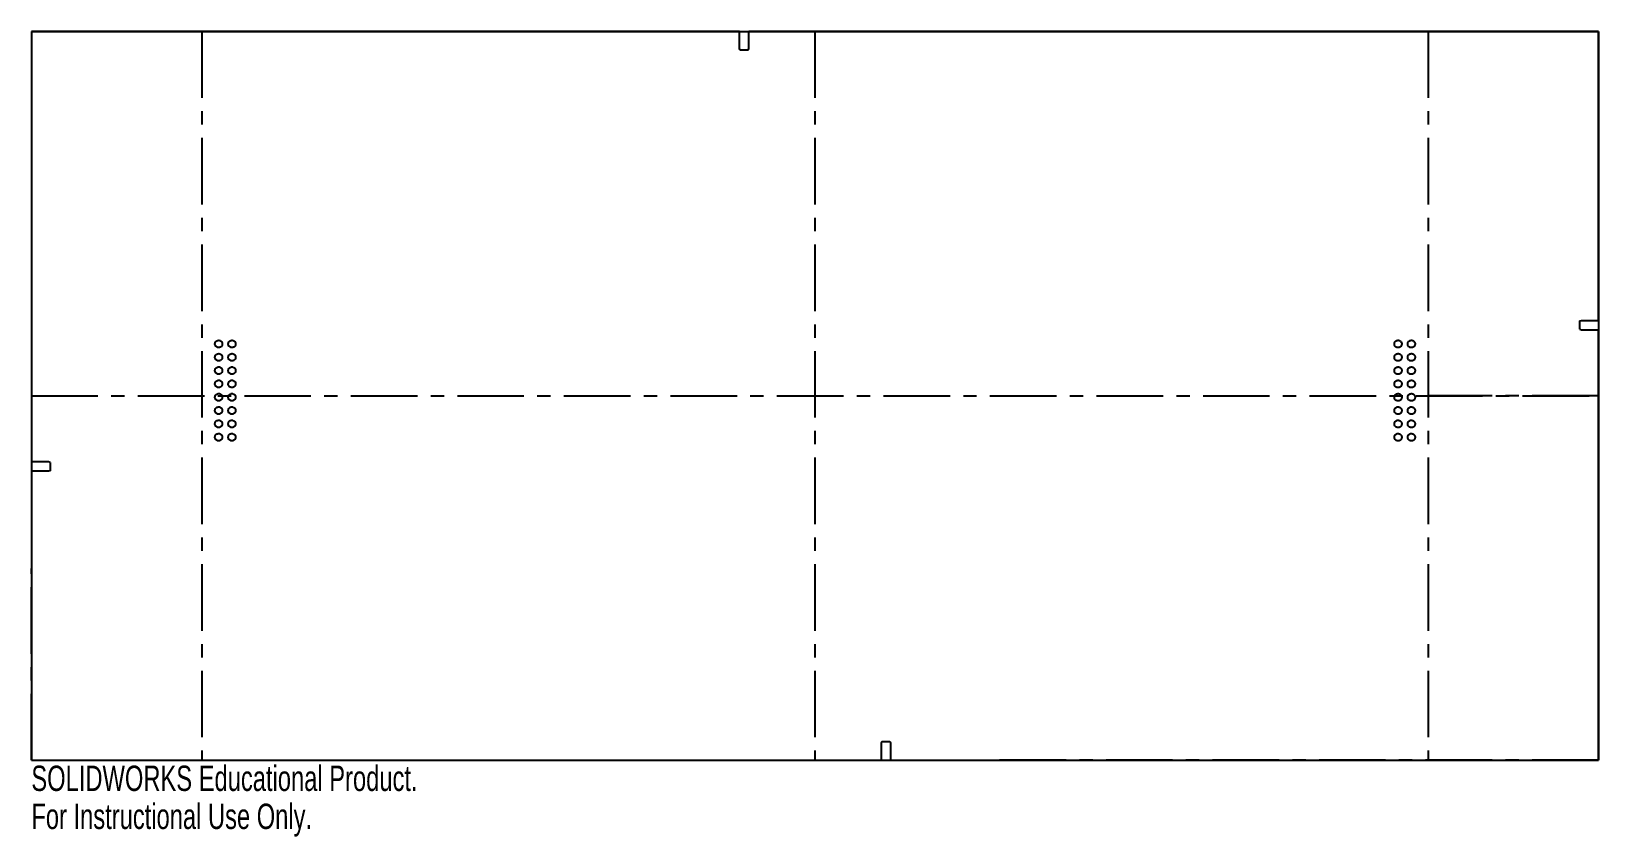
# Model space of a CAD drawing. Header units: millimetres. Extents: x 0 to 299, y -15 to 139.
import ezdxf

# ---------------------------------------------------------------- set-up
doc = ezdxf.new("R2010")
doc.units = ezdxf.units.MM
doc.linetypes.add('CENTERX2', pattern=[20.32, 12.7, -2.54, 2.54, -2.54])
doc.styles.add('SLDTEXTSTYLE0', font='TXT', dxfattribs={"width": 0.7})

msp = doc.modelspace()

# ---------------------------------------------------------------- linework, layer by layer
at = {"color": 7, "linetype": 'Continuous'}
for p, q in [((0, 139), (299, 139)), ((0, 139), (0, 0)), ((299, 139), (299, 0)), ((0, 0), (299, 0))]:
    msp.add_line(p, q, dxfattribs=at)
at = {"color": 7, "linetype": 'CENTERX2'}
for p, q in [((0, 139), (0, 102.4)), ((0, 139), (116.6, 139)), ((32.5, 139), (32.5, 0)), ((32.5, 139), (32.5, 84.5)), ((149.5, 139), (149.5, 0)), ((299, 139), (182.4, 139)), ((266.5, 139), (266.5, 0)), ((266.5, 139), (266.5, 84.5)), ((299, 139), (299, 102.4)), ((0, 69.5), (32.5, 69.5)), ((0, 69.5), (299, 69.5)), ((299, 69.5), (266.5, 69.5)), ((0, 0), (0, 36.6)), ((299, 0), (299, 36.6)), ((0, 0), (116.6, 0)), ((299, 0), (182.4, 0))]:
    msp.add_line(p, q, dxfattribs=at)
at = {"color": 7, "linetype": 'Continuous', "lineweight": 25}
for p, q in [((0, 139), (0, 56.89)), ((135.11, 139), (0, 139)), ((135.11, 135.7), (135.11, 139)), ((136.89, 135.7), (136.89, 139)), ((299, 139), (136.89, 139)), ((299, 83.89), (299, 139)), ((135.22, 135.41), (135.11, 135.7)), ((136.78, 135.41), (135.22, 135.41)), ((136.78, 135.41), (136.89, 135.7)), ((295.41, 83.78), (295.7, 83.89)), ((295.41, 82.22), (295.41, 83.78)), ((295.7, 83.89), (299, 83.89)), ((295.41, 82.22), (295.7, 82.11)), ((295.7, 82.11), (299, 82.11)), ((299, 0), (299, 82.11)), ((3.3, 56.89), (0, 56.89)), ((3.59, 56.78), (3.3, 56.89)), ((0, 55.11), (0, 0)), ((3.3, 55.11), (0, 55.11)), ((3.59, 55.22), (3.3, 55.11)), ((3.59, 56.78), (3.59, 55.22)), ((162.22, 3.59), (162.11, 3.3)), ((162.11, 3.3), (162.11, 0)), ((162.22, 3.59), (163.78, 3.59)), ((163.78, 3.59), (163.89, 3.3)), ((163.89, 3.3), (163.89, 0)), ((0, 0), (162.11, 0)), ((163.89, 0), (299, 0))]:
    msp.add_line(p, q, dxfattribs=at)
for points, knots in [([(35.73, 80.09), (35.65, 80.08), (35.49, 80.07), (35.28, 79.95), (35.13, 79.77), (35.03, 79.55), (35.02, 79.31), (35.09, 79.08), (35.23, 78.88), (35.42, 78.75), (35.66, 78.68), (35.89, 78.7), (36.11, 78.79), (36.29, 78.95), (36.41, 79.16), (36.44, 79.4), (36.4, 79.63), (36.28, 79.84), (36.1, 80), (35.91, 80.08), (35.78, 80.09), (35.73, 80.09)], [0, 0, 0, 0, 0.053689, 0.107377, 0.161066, 0.214755, 0.268444, 0.322132, 0.375821, 0.42951, 0.483199, 0.536887, 0.590576, 0.644265, 0.697953, 0.751642, 0.805331, 0.85902, 0.912708, 0.966397, 1, 1, 1, 1]), ([(38.27, 80.09), (38.19, 80.08), (38.03, 80.07), (37.82, 79.95), (37.67, 79.77), (37.57, 79.55), (37.56, 79.31), (37.63, 79.08), (37.77, 78.88), (37.96, 78.75), (38.2, 78.68), (38.43, 78.7), (38.65, 78.79), (38.83, 78.95), (38.95, 79.16), (38.98, 79.4), (38.94, 79.63), (38.82, 79.84), (38.64, 80), (38.45, 80.08), (38.32, 80.09), (38.27, 80.09)], [0, 0, 0, 0, 0.053689, 0.107377, 0.161066, 0.214755, 0.268444, 0.322132, 0.375821, 0.42951, 0.483199, 0.536887, 0.590576, 0.644265, 0.697953, 0.751642, 0.805331, 0.85902, 0.912708, 0.966397, 1, 1, 1, 1]), ([(260.73, 78.69), (260.81, 78.7), (260.97, 78.71), (261.18, 78.83), (261.33, 79.01), (261.43, 79.23), (261.44, 79.47), (261.37, 79.7), (261.23, 79.9), (261.04, 80.03), (260.8, 80.1), (260.57, 80.08), (260.35, 79.99), (260.17, 79.83), (260.05, 79.62), (260.02, 79.38), (260.06, 79.15), (260.18, 78.94), (260.36, 78.78), (260.55, 78.7), (260.68, 78.69), (260.73, 78.69)], [0, 0, 0, 0, 0.053689, 0.107377, 0.161066, 0.214755, 0.268444, 0.322132, 0.375821, 0.42951, 0.483199, 0.536887, 0.590576, 0.644265, 0.697953, 0.751642, 0.805331, 0.85902, 0.912708, 0.966397, 1, 1, 1, 1]), ([(263.27, 78.69), (263.35, 78.7), (263.51, 78.71), (263.72, 78.83), (263.87, 79.01), (263.97, 79.23), (263.98, 79.47), (263.91, 79.7), (263.77, 79.9), (263.58, 80.03), (263.34, 80.1), (263.11, 80.08), (262.89, 79.99), (262.71, 79.83), (262.59, 79.62), (262.56, 79.38), (262.6, 79.15), (262.72, 78.94), (262.9, 78.78), (263.09, 78.7), (263.22, 78.69), (263.27, 78.69)], [0, 0, 0, 0, 0.053689, 0.107377, 0.161066, 0.214755, 0.268444, 0.322132, 0.375821, 0.42951, 0.483199, 0.536887, 0.590576, 0.644265, 0.697953, 0.751642, 0.805331, 0.85902, 0.912708, 0.966397, 1, 1, 1, 1]), ([(35.73, 77.55), (35.65, 77.54), (35.49, 77.53), (35.28, 77.41), (35.13, 77.23), (35.03, 77.01), (35.02, 76.77), (35.09, 76.54), (35.23, 76.34), (35.42, 76.21), (35.66, 76.14), (35.89, 76.16), (36.11, 76.25), (36.29, 76.41), (36.41, 76.62), (36.44, 76.86), (36.4, 77.09), (36.28, 77.3), (36.1, 77.46), (35.91, 77.54), (35.78, 77.55), (35.73, 77.55)], [0, 0, 0, 0, 0.053689, 0.107377, 0.161066, 0.214755, 0.268444, 0.322132, 0.375821, 0.42951, 0.483199, 0.536887, 0.590576, 0.644265, 0.697953, 0.751642, 0.805331, 0.85902, 0.912708, 0.966397, 1, 1, 1, 1]), ([(35.73, 75.01), (35.65, 75), (35.49, 74.99), (35.28, 74.87), (35.13, 74.69), (35.03, 74.47), (35.02, 74.23), (35.09, 74), (35.23, 73.8), (35.42, 73.67), (35.66, 73.6), (35.89, 73.62), (36.11, 73.71), (36.29, 73.87), (36.41, 74.08), (36.44, 74.32), (36.4, 74.55), (36.28, 74.76), (36.1, 74.92), (35.91, 75), (35.78, 75.01), (35.73, 75.01)], [0, 0, 0, 0, 0.053689, 0.107377, 0.161066, 0.214755, 0.268444, 0.322132, 0.375821, 0.42951, 0.483199, 0.536887, 0.590576, 0.644265, 0.697953, 0.751642, 0.805331, 0.85902, 0.912708, 0.966397, 1, 1, 1, 1]), ([(38.27, 77.55), (38.19, 77.54), (38.03, 77.53), (37.82, 77.41), (37.67, 77.23), (37.57, 77.01), (37.56, 76.77), (37.63, 76.54), (37.77, 76.34), (37.96, 76.21), (38.2, 76.14), (38.43, 76.16), (38.65, 76.25), (38.83, 76.41), (38.95, 76.62), (38.98, 76.86), (38.94, 77.09), (38.82, 77.3), (38.64, 77.46), (38.45, 77.54), (38.32, 77.55), (38.27, 77.55)], [0, 0, 0, 0, 0.053689, 0.107377, 0.161066, 0.214755, 0.268444, 0.322132, 0.375821, 0.42951, 0.483199, 0.536887, 0.590576, 0.644265, 0.697953, 0.751642, 0.805331, 0.85902, 0.912708, 0.966397, 1, 1, 1, 1]), ([(38.27, 75.01), (38.19, 75), (38.03, 74.99), (37.82, 74.87), (37.67, 74.69), (37.57, 74.47), (37.56, 74.23), (37.63, 74), (37.77, 73.8), (37.96, 73.67), (38.2, 73.6), (38.43, 73.62), (38.65, 73.71), (38.83, 73.87), (38.95, 74.08), (38.98, 74.32), (38.94, 74.55), (38.82, 74.76), (38.64, 74.92), (38.45, 75), (38.32, 75.01), (38.27, 75.01)], [0, 0, 0, 0, 0.053689, 0.107377, 0.161066, 0.214755, 0.268444, 0.322132, 0.375821, 0.42951, 0.483199, 0.536887, 0.590576, 0.644265, 0.697953, 0.751642, 0.805331, 0.85902, 0.912708, 0.966397, 1, 1, 1, 1]), ([(260.73, 76.15), (260.81, 76.16), (260.97, 76.17), (261.18, 76.29), (261.33, 76.47), (261.43, 76.69), (261.44, 76.93), (261.37, 77.16), (261.23, 77.36), (261.04, 77.49), (260.8, 77.56), (260.57, 77.54), (260.35, 77.45), (260.17, 77.29), (260.05, 77.08), (260.02, 76.84), (260.06, 76.61), (260.18, 76.4), (260.36, 76.24), (260.55, 76.16), (260.68, 76.15), (260.73, 76.15)], [0, 0, 0, 0, 0.053689, 0.107377, 0.161066, 0.214755, 0.268444, 0.322132, 0.375821, 0.42951, 0.483199, 0.536887, 0.590576, 0.644265, 0.697953, 0.751642, 0.805331, 0.85902, 0.912708, 0.966397, 1, 1, 1, 1]), ([(260.73, 73.61), (260.81, 73.62), (260.97, 73.63), (261.18, 73.75), (261.33, 73.93), (261.43, 74.15), (261.44, 74.39), (261.37, 74.62), (261.23, 74.82), (261.04, 74.95), (260.8, 75.02), (260.57, 75), (260.35, 74.91), (260.17, 74.75), (260.05, 74.54), (260.02, 74.3), (260.06, 74.07), (260.18, 73.86), (260.36, 73.7), (260.55, 73.62), (260.68, 73.61), (260.73, 73.61)], [0, 0, 0, 0, 0.053689, 0.107377, 0.161066, 0.214755, 0.268444, 0.322132, 0.375821, 0.42951, 0.483199, 0.536887, 0.590576, 0.644265, 0.697953, 0.751642, 0.805331, 0.85902, 0.912708, 0.966397, 1, 1, 1, 1]), ([(263.27, 76.15), (263.35, 76.16), (263.51, 76.17), (263.72, 76.29), (263.87, 76.47), (263.97, 76.69), (263.98, 76.93), (263.91, 77.16), (263.77, 77.36), (263.58, 77.49), (263.34, 77.56), (263.11, 77.54), (262.89, 77.45), (262.71, 77.29), (262.59, 77.08), (262.56, 76.84), (262.6, 76.61), (262.72, 76.4), (262.9, 76.24), (263.09, 76.16), (263.22, 76.15), (263.27, 76.15)], [0, 0, 0, 0, 0.053689, 0.107377, 0.161066, 0.214755, 0.268444, 0.322132, 0.375821, 0.42951, 0.483199, 0.536887, 0.590576, 0.644265, 0.697953, 0.751642, 0.805331, 0.85902, 0.912708, 0.966397, 1, 1, 1, 1]), ([(263.27, 73.61), (263.35, 73.62), (263.51, 73.63), (263.72, 73.75), (263.87, 73.93), (263.97, 74.15), (263.98, 74.39), (263.91, 74.62), (263.77, 74.82), (263.58, 74.95), (263.34, 75.02), (263.11, 75), (262.89, 74.91), (262.71, 74.75), (262.59, 74.54), (262.56, 74.3), (262.6, 74.07), (262.72, 73.86), (262.9, 73.7), (263.09, 73.62), (263.22, 73.61), (263.27, 73.61)], [0, 0, 0, 0, 0.053689, 0.107377, 0.161066, 0.214755, 0.268444, 0.322132, 0.375821, 0.42951, 0.483199, 0.536887, 0.590576, 0.644265, 0.697953, 0.751642, 0.805331, 0.85902, 0.912708, 0.966397, 1, 1, 1, 1]), ([(35.73, 72.47), (35.65, 72.46), (35.49, 72.45), (35.28, 72.33), (35.13, 72.15), (35.03, 71.93), (35.02, 71.69), (35.09, 71.46), (35.23, 71.26), (35.42, 71.13), (35.66, 71.06), (35.89, 71.08), (36.11, 71.17), (36.29, 71.33), (36.41, 71.54), (36.44, 71.78), (36.4, 72.01), (36.28, 72.22), (36.1, 72.38), (35.91, 72.46), (35.78, 72.47), (35.73, 72.47)], [0, 0, 0, 0, 0.053689, 0.107377, 0.161066, 0.214755, 0.268444, 0.322132, 0.375821, 0.42951, 0.483199, 0.536887, 0.590576, 0.644265, 0.697953, 0.751642, 0.805331, 0.85902, 0.912708, 0.966397, 1, 1, 1, 1]), ([(38.27, 72.47), (38.26, 72.47), (38.21, 72.47), (38.09, 72.45), (37.9, 72.38), (37.72, 72.22), (37.6, 72.02), (37.56, 71.78), (37.59, 71.54), (37.71, 71.33), (37.88, 71.17), (38.1, 71.08), (38.34, 71.06), (38.57, 71.12), (38.77, 71.26), (38.91, 71.46), (38.98, 71.69), (38.97, 71.92), (38.88, 72.15), (38.72, 72.32), (38.51, 72.45), (38.35, 72.46), (38.27, 72.47)], [0, 0, 0, 0, 0.006617, 0.033172, 0.086859, 0.140546, 0.194234, 0.247921, 0.301609, 0.355296, 0.408983, 0.462671, 0.516358, 0.570046, 0.623733, 0.67742, 0.731108, 0.784795, 0.838483, 0.89217, 0.945858, 1, 1, 1, 1]), ([(260.73, 71.07), (260.81, 71.08), (260.97, 71.09), (261.18, 71.21), (261.33, 71.39), (261.43, 71.61), (261.44, 71.85), (261.37, 72.08), (261.23, 72.28), (261.04, 72.41), (260.8, 72.48), (260.57, 72.46), (260.35, 72.37), (260.17, 72.21), (260.05, 72), (260.02, 71.76), (260.06, 71.53), (260.18, 71.32), (260.36, 71.16), (260.55, 71.08), (260.68, 71.07), (260.73, 71.07)], [0, 0, 0, 0, 0.053689, 0.107377, 0.161066, 0.214755, 0.268444, 0.322132, 0.375821, 0.42951, 0.483199, 0.536887, 0.590576, 0.644265, 0.697953, 0.751642, 0.805331, 0.85902, 0.912708, 0.966397, 1, 1, 1, 1]), ([(263.27, 71.07), (263.35, 71.08), (263.51, 71.09), (263.72, 71.21), (263.87, 71.39), (263.97, 71.61), (263.98, 71.85), (263.91, 72.08), (263.77, 72.28), (263.58, 72.41), (263.34, 72.48), (263.11, 72.46), (262.89, 72.37), (262.71, 72.21), (262.59, 72), (262.56, 71.76), (262.6, 71.53), (262.72, 71.32), (262.9, 71.16), (263.09, 71.08), (263.22, 71.07), (263.27, 71.07)], [0, 0, 0, 0, 0.0536887, 0.1073775, 0.1610662, 0.2147549, 0.2684436, 0.3221324, 0.3758211, 0.4295098, 0.4831985, 0.5368873, 0.590576, 0.6442647, 0.6979535, 0.7516422, 0.8053309, 0.8590196, 0.9127084, 0.9663971, 1, 1, 1, 1]), ([(35.73, 69.93), (35.65, 69.92), (35.49, 69.91), (35.28, 69.79), (35.13, 69.61), (35.03, 69.39), (35.02, 69.15), (35.09, 68.92), (35.23, 68.72), (35.42, 68.59), (35.66, 68.52), (35.89, 68.54), (36.11, 68.63), (36.29, 68.79), (36.41, 69), (36.44, 69.24), (36.4, 69.47), (36.28, 69.68), (36.1, 69.84), (35.91, 69.92), (35.78, 69.93), (35.73, 69.93)], [0, 0, 0, 0, 0.053689, 0.107377, 0.161066, 0.214755, 0.268444, 0.322132, 0.375821, 0.42951, 0.483199, 0.536887, 0.590576, 0.644265, 0.697953, 0.751642, 0.805331, 0.85902, 0.912708, 0.966397, 1, 1, 1, 1]), ([(38.27, 69.93), (38.19, 69.92), (38.03, 69.91), (37.82, 69.79), (37.67, 69.61), (37.57, 69.39), (37.56, 69.15), (37.63, 68.92), (37.77, 68.72), (37.96, 68.59), (38.2, 68.52), (38.43, 68.54), (38.65, 68.63), (38.83, 68.79), (38.95, 69), (38.98, 69.24), (38.94, 69.47), (38.82, 69.68), (38.64, 69.84), (38.45, 69.92), (38.32, 69.93), (38.27, 69.93)], [0, 0, 0, 0, 0.053689, 0.107377, 0.161066, 0.214755, 0.268444, 0.322132, 0.375821, 0.42951, 0.483199, 0.536887, 0.590576, 0.644265, 0.697953, 0.751642, 0.805331, 0.85902, 0.912708, 0.966397, 1, 1, 1, 1]), ([(260.73, 68.53), (260.81, 68.54), (260.97, 68.55), (261.18, 68.67), (261.33, 68.85), (261.43, 69.07), (261.44, 69.31), (261.37, 69.54), (261.23, 69.74), (261.04, 69.87), (260.8, 69.94), (260.57, 69.92), (260.35, 69.83), (260.17, 69.67), (260.05, 69.46), (260.02, 69.22), (260.06, 68.99), (260.18, 68.78), (260.36, 68.62), (260.55, 68.54), (260.68, 68.53), (260.73, 68.53)], [0, 0, 0, 0, 0.053689, 0.107377, 0.161066, 0.214755, 0.268444, 0.322132, 0.375821, 0.42951, 0.483199, 0.536887, 0.590576, 0.644265, 0.697953, 0.751642, 0.805331, 0.85902, 0.912708, 0.966397, 1, 1, 1, 1]), ([(263.27, 68.53), (263.35, 68.54), (263.51, 68.55), (263.72, 68.67), (263.87, 68.85), (263.97, 69.07), (263.98, 69.31), (263.91, 69.54), (263.77, 69.74), (263.58, 69.87), (263.34, 69.94), (263.11, 69.92), (262.89, 69.83), (262.71, 69.67), (262.59, 69.46), (262.56, 69.22), (262.6, 68.99), (262.72, 68.78), (262.9, 68.62), (263.09, 68.54), (263.22, 68.53), (263.27, 68.53)], [0, 0, 0, 0, 0.053689, 0.107377, 0.161066, 0.214755, 0.268444, 0.322132, 0.375821, 0.42951, 0.483199, 0.536887, 0.590576, 0.644265, 0.697953, 0.751642, 0.805331, 0.85902, 0.912708, 0.966397, 1, 1, 1, 1]), ([(35.73, 67.39), (35.65, 67.38), (35.49, 67.37), (35.28, 67.25), (35.13, 67.07), (35.03, 66.85), (35.02, 66.61), (35.09, 66.38), (35.23, 66.18), (35.42, 66.05), (35.66, 65.98), (35.89, 66), (36.11, 66.09), (36.29, 66.25), (36.41, 66.46), (36.44, 66.7), (36.4, 66.93), (36.28, 67.14), (36.1, 67.3), (35.91, 67.38), (35.78, 67.39), (35.73, 67.39)], [0, 0, 0, 0, 0.053689, 0.107377, 0.161066, 0.214755, 0.268444, 0.322132, 0.375821, 0.42951, 0.483199, 0.536887, 0.590576, 0.644265, 0.697953, 0.751642, 0.805331, 0.85902, 0.912708, 0.966397, 1, 1, 1, 1]), ([(38.27, 67.39), (38.19, 67.38), (38.03, 67.37), (37.82, 67.25), (37.67, 67.07), (37.57, 66.85), (37.56, 66.61), (37.63, 66.38), (37.77, 66.18), (37.96, 66.05), (38.2, 65.98), (38.43, 66), (38.65, 66.09), (38.83, 66.25), (38.95, 66.46), (38.98, 66.7), (38.94, 66.93), (38.82, 67.14), (38.64, 67.3), (38.45, 67.38), (38.32, 67.39), (38.27, 67.39)], [0, 0, 0, 0, 0.053689, 0.107377, 0.161066, 0.214755, 0.268444, 0.322132, 0.375821, 0.42951, 0.483199, 0.536887, 0.590576, 0.644265, 0.697953, 0.751642, 0.805331, 0.85902, 0.912708, 0.966397, 1, 1, 1, 1]), ([(260.73, 65.99), (260.81, 66), (260.97, 66.01), (261.18, 66.13), (261.33, 66.31), (261.43, 66.53), (261.44, 66.77), (261.37, 67), (261.23, 67.2), (261.04, 67.33), (260.8, 67.4), (260.57, 67.38), (260.35, 67.29), (260.17, 67.13), (260.05, 66.92), (260.02, 66.68), (260.06, 66.45), (260.18, 66.24), (260.36, 66.08), (260.55, 66), (260.68, 65.99), (260.73, 65.99)], [0, 0, 0, 0, 0.053689, 0.107377, 0.161066, 0.214755, 0.268444, 0.322132, 0.375821, 0.42951, 0.483199, 0.536887, 0.590576, 0.644265, 0.697953, 0.751642, 0.805331, 0.85902, 0.912708, 0.966397, 1, 1, 1, 1]), ([(263.27, 65.99), (263.35, 66), (263.51, 66.01), (263.72, 66.13), (263.87, 66.31), (263.97, 66.53), (263.98, 66.77), (263.91, 67), (263.77, 67.2), (263.58, 67.33), (263.34, 67.4), (263.11, 67.38), (262.89, 67.29), (262.71, 67.13), (262.59, 66.92), (262.56, 66.68), (262.6, 66.45), (262.72, 66.24), (262.9, 66.08), (263.09, 66), (263.22, 65.99), (263.27, 65.99)], [0, 0, 0, 0, 0.053689, 0.107377, 0.161066, 0.214755, 0.268444, 0.322132, 0.375821, 0.42951, 0.483199, 0.536887, 0.590576, 0.644265, 0.697953, 0.751642, 0.805331, 0.85902, 0.912708, 0.966397, 1, 1, 1, 1]), ([(35.73, 64.85), (35.65, 64.84), (35.49, 64.83), (35.28, 64.71), (35.13, 64.53), (35.03, 64.31), (35.02, 64.07), (35.09, 63.84), (35.23, 63.64), (35.42, 63.51), (35.66, 63.44), (35.89, 63.46), (36.11, 63.55), (36.29, 63.71), (36.41, 63.92), (36.44, 64.16), (36.4, 64.39), (36.28, 64.6), (36.1, 64.76), (35.91, 64.84), (35.78, 64.85), (35.73, 64.85)], [0, 0, 0, 0, 0.053689, 0.107377, 0.161066, 0.214755, 0.268444, 0.322132, 0.375821, 0.42951, 0.483199, 0.536887, 0.590576, 0.644265, 0.697953, 0.751642, 0.805331, 0.85902, 0.912708, 0.966397, 1, 1, 1, 1]), ([(38.27, 64.85), (38.19, 64.84), (38.03, 64.83), (37.82, 64.71), (37.67, 64.53), (37.57, 64.31), (37.56, 64.07), (37.63, 63.84), (37.77, 63.64), (37.96, 63.51), (38.2, 63.44), (38.43, 63.46), (38.65, 63.55), (38.83, 63.71), (38.95, 63.92), (38.98, 64.16), (38.94, 64.39), (38.82, 64.6), (38.64, 64.76), (38.45, 64.84), (38.32, 64.85), (38.27, 64.85)], [0, 0, 0, 0, 0.053689, 0.107377, 0.161066, 0.214755, 0.268444, 0.322132, 0.375821, 0.42951, 0.483199, 0.536887, 0.590576, 0.644265, 0.697953, 0.751642, 0.805331, 0.85902, 0.912708, 0.966397, 1, 1, 1, 1]), ([(260.73, 63.45), (260.81, 63.46), (260.97, 63.47), (261.18, 63.59), (261.33, 63.77), (261.43, 63.99), (261.44, 64.23), (261.37, 64.46), (261.23, 64.66), (261.04, 64.79), (260.8, 64.86), (260.57, 64.84), (260.35, 64.75), (260.17, 64.59), (260.05, 64.38), (260.02, 64.14), (260.06, 63.91), (260.18, 63.7), (260.36, 63.54), (260.55, 63.46), (260.68, 63.45), (260.73, 63.45)], [0, 0, 0, 0, 0.053689, 0.107377, 0.161066, 0.214755, 0.268444, 0.322132, 0.375821, 0.42951, 0.483199, 0.536887, 0.590576, 0.644265, 0.697953, 0.751642, 0.805331, 0.85902, 0.912708, 0.966397, 1, 1, 1, 1]), ([(263.27, 63.45), (263.35, 63.46), (263.51, 63.47), (263.72, 63.59), (263.87, 63.77), (263.97, 63.99), (263.98, 64.23), (263.91, 64.46), (263.77, 64.66), (263.58, 64.79), (263.34, 64.86), (263.11, 64.84), (262.89, 64.75), (262.71, 64.59), (262.59, 64.38), (262.56, 64.14), (262.6, 63.91), (262.72, 63.7), (262.9, 63.54), (263.09, 63.46), (263.22, 63.45), (263.27, 63.45)], [0, 0, 0, 0, 0.053689, 0.107377, 0.161066, 0.214755, 0.268444, 0.322132, 0.375821, 0.42951, 0.483199, 0.536887, 0.590576, 0.644265, 0.697953, 0.751642, 0.805331, 0.85902, 0.912708, 0.966397, 1, 1, 1, 1]), ([(35.73, 62.31), (35.65, 62.3), (35.49, 62.29), (35.28, 62.17), (35.13, 61.99), (35.03, 61.77), (35.02, 61.53), (35.09, 61.3), (35.23, 61.1), (35.42, 60.97), (35.66, 60.9), (35.89, 60.92), (36.11, 61.01), (36.29, 61.17), (36.41, 61.38), (36.44, 61.62), (36.4, 61.85), (36.28, 62.06), (36.1, 62.22), (35.91, 62.3), (35.78, 62.31), (35.73, 62.31)], [0, 0, 0, 0, 0.0536887, 0.1073775, 0.1610662, 0.2147549, 0.2684436, 0.3221324, 0.3758211, 0.4295098, 0.4831985, 0.5368873, 0.590576, 0.6442647, 0.6979535, 0.7516422, 0.8053309, 0.8590196, 0.9127084, 0.9663971, 1, 1, 1, 1]), ([(38.27, 62.31), (38.19, 62.3), (38.03, 62.29), (37.82, 62.17), (37.67, 61.99), (37.57, 61.77), (37.56, 61.53), (37.63, 61.3), (37.77, 61.1), (37.96, 60.97), (38.2, 60.9), (38.43, 60.92), (38.65, 61.01), (38.83, 61.17), (38.95, 61.38), (38.98, 61.62), (38.94, 61.85), (38.82, 62.06), (38.64, 62.22), (38.45, 62.3), (38.32, 62.31), (38.27, 62.31)], [0, 0, 0, 0, 0.053689, 0.107377, 0.161066, 0.214755, 0.268444, 0.322132, 0.375821, 0.42951, 0.483199, 0.536887, 0.590576, 0.644265, 0.697953, 0.751642, 0.805331, 0.85902, 0.912708, 0.966397, 1, 1, 1, 1]), ([(260.73, 60.91), (260.81, 60.92), (260.97, 60.93), (261.18, 61.05), (261.33, 61.23), (261.43, 61.45), (261.44, 61.69), (261.37, 61.92), (261.23, 62.12), (261.04, 62.25), (260.8, 62.32), (260.57, 62.3), (260.35, 62.21), (260.17, 62.05), (260.05, 61.84), (260.02, 61.6), (260.06, 61.37), (260.18, 61.16), (260.36, 61), (260.55, 60.92), (260.68, 60.91), (260.73, 60.91)], [0, 0, 0, 0, 0.053689, 0.107377, 0.161066, 0.214755, 0.268444, 0.322132, 0.375821, 0.42951, 0.483199, 0.536887, 0.590576, 0.644265, 0.697953, 0.751642, 0.805331, 0.85902, 0.912708, 0.966397, 1, 1, 1, 1]), ([(263.27, 60.91), (263.35, 60.92), (263.51, 60.93), (263.72, 61.05), (263.87, 61.23), (263.97, 61.45), (263.98, 61.69), (263.91, 61.92), (263.77, 62.12), (263.58, 62.25), (263.34, 62.32), (263.11, 62.3), (262.89, 62.21), (262.71, 62.05), (262.59, 61.84), (262.56, 61.6), (262.6, 61.37), (262.72, 61.16), (262.9, 61), (263.09, 60.92), (263.22, 60.91), (263.27, 60.91)], [0, 0, 0, 0, 0.053689, 0.107377, 0.161066, 0.214755, 0.268444, 0.322132, 0.375821, 0.42951, 0.483199, 0.536887, 0.590576, 0.644265, 0.697953, 0.751642, 0.805331, 0.85902, 0.912708, 0.966397, 1, 1, 1, 1])]:
    msp.add_open_spline(points, degree=3, knots=knots, dxfattribs=at)

# ---------------------------------------------------------------- texts
at = {"color": 7, "linetype": 'Continuous', "char_height": 4.8336, "attachment_point": 1, "style": 'SLDTEXTSTYLE0'}
for s, insert in [('SOLIDWORKS Educational Product.', (0, -1.02)), ('For Instructional Use Only.', (0, -8.27))]:
    msp.add_mtext(s, dxfattribs=dict(at, insert=insert))

doc.saveas('drawing.dxf')
